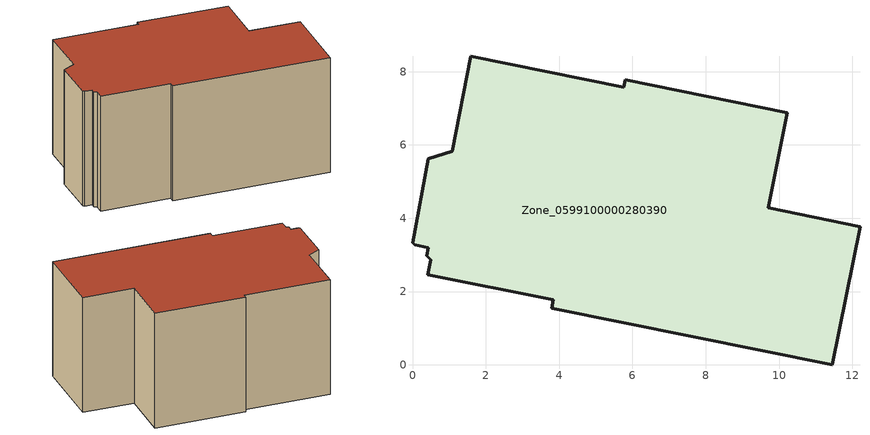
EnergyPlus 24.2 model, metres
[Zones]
Zone_0599100000280390
 floor ground (C_G): 9.7,4.28 12.21,3.77 11.45,0 3.8,1.54 3.84,1.77 0.42,2.46 0.5,2.87 0.38,2.98 0.43,3.2 0.06,3.28 0,3.33 0.43,5.62 1.08,5.82 1.59,8.42 5.77,7.57 5.81,7.78 10.23,6.88 z0
 wall outside (C_F): 1.08,5.82 0.43,5.62 0,3.33 0.06,3.28 0.43,3.2 0.38,2.98 0.5,2.87 0.42,2.46 3.84,1.77 3.8,1.54 11.45,0 12.21,3.77 9.7,4.28 10.23,6.88 5.81,7.78 5.77,7.57 1.59,8.42 1.08,5.82 z0:6
 roof outside (C_R): 0.43,3.2 0.38,2.98 0.5,2.87 0.42,2.46 3.84,1.77 3.8,1.54 11.45,0 12.21,3.77 9.7,4.28 10.23,6.88 5.81,7.78 5.77,7.57 1.59,8.42 1.08,5.82 0.43,5.62 0,3.33 0.06,3.28 z6
[BUILDING]
Pand.0599100000280390: North Axis=0; Terrain=City; Loads Convergence Tolerance Value=0.04; Temperature Convergence Tolerance Value=0.4; Solar Distribution=FullExterior; Maximum Number of Warmup Days=25; Minimum Number of Warmup Days=1
[Site:Location]
Rotterdam.The.Hague.AP_ZH_NLD Design_Conditions: Latitude=51.96; Longitude=4.45; Time Zone=1; Elevation=-4.5
[SITE:GROUNDTEMPERATURE:BUILDINGSURFACE]
18, 18, 18, 18, 18, 18, 18, 18, 18, 18, 18, 18
[MATERIAL] Thermal Absorptance=0.9; Solar Absorptance=0.7; Visible Absorptance=0.7
Name | Roughness | Thickness | Conductivity | Density | Specific Heat
G.D.1965 | MediumSmooth | 0.15 | 1 | 540 | 1210
F.D.1965 | Rough | 0.3 | 0.857143 | 1920 | 840
R.D.1965 | MediumRough | 0.2 | 0.08 | 1500 | 1000
[CONSTRUCTION]
C_G: G.D.1965
C_F: F.D.1965
C_R: R.D.1965
[ZONE]
Zone_0599100000280390: Type=1; Multiplier=1; Ceiling Height=Autocalculate; Volume=Autocalculate; Floor Area=autocalculate; Part of Total Floor Area=Yes
[ZONEINFILTRATION:DESIGNFLOWRATE]
Infil_Zone_0599100000280390: Zone or ZoneList or Space or SpaceList=Zone_0599100000280390; Schedule=AlwaysOn; Design Flow Rate Calculation Method=Flow/Area; Flow Rate per Floor Area=0.0042; Constant Term Coefficient=1; Temperature Term Coefficient=0; Velocity Term Coefficient=0; Velocity Squared Term Coefficient=0
[HVACTEMPLATE:ZONE:IDEALLOADSAIRSYSTEM]
Zone_0599100000280390: Maximum Heating Supply Air Temperature=50; Minimum Cooling Supply Air Temperature=13; Maximum Heating Supply Air Humidity Ratio=0.0156; Minimum Cooling Supply Air Humidity Ratio=0.0077; Heating Limit=NoLimit; Cooling Limit=NoLimit; Dehumidification Control Type=ConstantSensibleHeatRatio; Cooling Sensible Heat Ratio=0.7; Dehumidification Setpoint=60; Humidification Control Type=None; Humidification Setpoint=30; Outdoor Air Method=None; Outdoor Air Flow Rate per Person=0.00944; Outdoor Air Flow Rate per Zone Floor Area=0; Outdoor Air Flow Rate per Zone=0; Demand Controlled Ventilation Type=None; Outdoor Air Economizer Type=NoEconomizer; Heat Recovery Type=None; Sensible Heat Recovery Effectiveness=0.7; Latent Heat Recovery Effectiveness=0.65
[ZONECONTROL:THERMOSTAT]
ThermostatControl_Zone_0599100000280390: Zone or ZoneList=Zone_0599100000280390; Control Type Schedule=DualSetpointControlType; Control 1=Thermostat_Zone_0599100000280390; Temperature Difference Between Cutout And Setpoint=0
[THERMOSTATSETPOINT:DUALSETPOINT]
Thermostat_Zone_0599100000280390: Heating Setpoint Temperature Schedule=HeatingSetpoint_Zone_0599100000280390; Cooling Setpoint Temperature Schedule=CoolingSetpoint_Zone_0599100000280390
[SCHEDULE:COMPACT]
HeatingSetpoint_Zone_0599100000280390: Through: 12/31, For: AllDays, Until: 24:00, 21
CoolingSetpoint_Zone_0599100000280390: Through: 12/31, For: AllDays, Until: 24:00, 24
DualSetpointControlType: Through: 12/31, For: AllDays, Until: 24:00, 4
AlwaysOn: Through: 12/31, For: AllDays, Until: 24:00, 1
